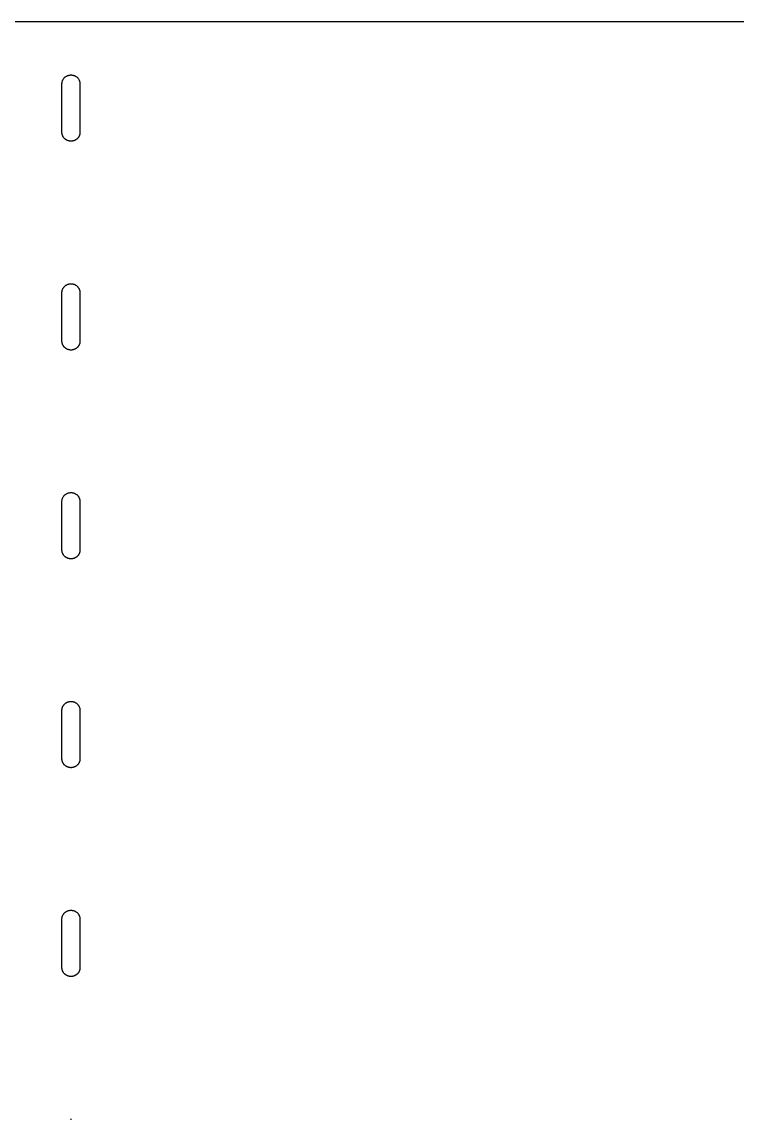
# Model space of a CAD drawing. Header units: inches. Extents: x 4 to 268, y 4 to 172.
# Drawn here: x 52.76 to 75.02, y 101.64 to 135.79 of the extents above; entities that cross this region are included whole.
import ezdxf

# ---------------------------------------------------------------- set-up
doc = ezdxf.new("R2010")
doc.units = ezdxf.units.IN
doc.header["$MEASUREMENT"] = 0

msp = doc.modelspace()

# ---------------------------------------------------------------- linework, layer by layer
at = {"layer": 'OUTLINE'}
for p, q in [((97.288, 135.793), (31.822, 135.793)), ((54.007, 133.875), (54.008, 133.889)), ((54.007, 133.861), (54.007, 133.875)), ((54.008, 133.889), (54.01, 133.902)), ((54.01, 133.902), (54.012, 133.916)), ((54.012, 133.916), (54.015, 133.929)), ((54.015, 133.929), (54.019, 133.943)), ((54.019, 133.943), (54.023, 133.956)), ((54.023, 133.956), (54.028, 133.969)), ((54.028, 133.969), (54.034, 133.981)), ((54.034, 133.981), (54.04, 133.994)), ((54.04, 133.994), (54.047, 134.006)), ((54.047, 134.006), (54.054, 134.017)), ((54.054, 134.017), (54.062, 134.029)), ((54.062, 134.029), (54.071, 134.04)), ((54.071, 134.04), (54.08, 134.05)), ((54.08, 134.05), (54.089, 134.06)), ((54.089, 134.06), (54.099, 134.07)), ((54.099, 134.07), (54.11, 134.079)), ((54.11, 134.079), (54.121, 134.087)), ((54.121, 134.087), (54.132, 134.095)), ((54.132, 134.095), (54.144, 134.102)), ((54.144, 134.102), (54.156, 134.109)), ((54.156, 134.109), (54.168, 134.115)), ((54.168, 134.115), (54.181, 134.121)), ((54.181, 134.121), (54.193, 134.126)), ((54.193, 134.126), (54.207, 134.13)), ((54.207, 134.13), (54.22, 134.134)), ((54.22, 134.134), (54.233, 134.137)), ((54.233, 134.137), (54.247, 134.139)), ((54.247, 134.139), (54.261, 134.141)), ((54.261, 134.141), (54.274, 134.142)), ((54.274, 134.142), (54.288, 134.142)), ((54.288, 134.142), (54.302, 134.142)), ((54.302, 134.142), (54.316, 134.141)), ((54.316, 134.141), (54.329, 134.139)), ((54.329, 134.139), (54.343, 134.137)), ((54.343, 134.137), (54.357, 134.134)), ((54.357, 134.134), (54.37, 134.13)), ((54.37, 134.13), (54.383, 134.126)), ((54.383, 134.126), (54.396, 134.121)), ((54.396, 134.121), (54.408, 134.115)), ((54.408, 134.115), (54.421, 134.109)), ((54.421, 134.109), (54.433, 134.102)), ((54.433, 134.102), (54.444, 134.095)), ((54.444, 134.095), (54.456, 134.087)), ((54.456, 134.087), (54.467, 134.079)), ((54.467, 134.079), (54.477, 134.07)), ((54.477, 134.07), (54.487, 134.06)), ((54.487, 134.06), (54.497, 134.05)), ((54.497, 134.05), (54.506, 134.04)), ((54.506, 134.04), (54.514, 134.029)), ((54.514, 134.029), (54.522, 134.017)), ((54.522, 134.017), (54.529, 134.006)), ((54.529, 134.006), (54.536, 133.994)), ((54.536, 133.994), (54.542, 133.981)), ((54.542, 133.981), (54.548, 133.969)), ((54.548, 133.969), (54.553, 133.956)), ((54.553, 133.956), (54.557, 133.943)), ((54.557, 133.943), (54.561, 133.929)), ((54.561, 133.929), (54.564, 133.916)), ((54.564, 133.916), (54.566, 133.902)), ((54.566, 133.902), (54.568, 133.889)), ((54.568, 133.889), (54.569, 133.875)), ((54.569, 133.875), (54.569, 133.861)), ((54.007, 132.361), (54.007, 133.861)), ((54.569, 133.861), (54.569, 132.361)), ((54.007, 132.354), (54.007, 132.361)), ((54.007, 132.347), (54.007, 132.354)), ((54.008, 132.34), (54.007, 132.347)), ((54.008, 132.334), (54.008, 132.34)), ((54.009, 132.327), (54.008, 132.334)), ((54.01, 132.32), (54.009, 132.327)), ((54.011, 132.313), (54.01, 132.32)), ((54.012, 132.306), (54.011, 132.313)), ((54.014, 132.299), (54.012, 132.306)), ((54.015, 132.293), (54.014, 132.299)), ((54.017, 132.286), (54.015, 132.293)), ((54.019, 132.279), (54.017, 132.286)), ((54.021, 132.273), (54.019, 132.279)), ((54.023, 132.266), (54.021, 132.273)), ((54.026, 132.26), (54.023, 132.266)), ((54.028, 132.253), (54.026, 132.26)), ((54.031, 132.247), (54.028, 132.253)), ((54.034, 132.241), (54.031, 132.247)), ((54.037, 132.235), (54.034, 132.241)), ((54.04, 132.229), (54.037, 132.235)), ((54.043, 132.222), (54.04, 132.229)), ((54.047, 132.217), (54.043, 132.222)), ((54.051, 132.211), (54.047, 132.217)), ((54.054, 132.205), (54.051, 132.211)), ((54.058, 132.199), (54.054, 132.205)), ((54.062, 132.194), (54.058, 132.199)), ((54.066, 132.188), (54.062, 132.194)), ((54.071, 132.183), (54.066, 132.188)), ((54.075, 132.177), (54.071, 132.183)), ((54.08, 132.172), (54.075, 132.177)), ((54.084, 132.167), (54.08, 132.172)), ((54.089, 132.162), (54.084, 132.167)), ((54.094, 132.157), (54.089, 132.162)), ((54.487, 132.162), (54.482, 132.157)), ((54.492, 132.167), (54.487, 132.162)), ((54.497, 132.172), (54.492, 132.167)), ((54.501, 132.177), (54.497, 132.172)), ((54.506, 132.183), (54.501, 132.177)), ((54.51, 132.188), (54.506, 132.183)), ((54.514, 132.194), (54.51, 132.188)), ((54.518, 132.199), (54.514, 132.194)), ((54.522, 132.205), (54.518, 132.199)), ((54.526, 132.211), (54.522, 132.205)), ((54.529, 132.217), (54.526, 132.211)), ((54.533, 132.222), (54.529, 132.217)), ((54.536, 132.229), (54.533, 132.222)), ((54.539, 132.235), (54.536, 132.229)), ((54.542, 132.241), (54.539, 132.235)), ((54.545, 132.247), (54.542, 132.241)), ((54.548, 132.253), (54.545, 132.247)), ((54.551, 132.26), (54.548, 132.253)), ((54.553, 132.266), (54.551, 132.26)), ((54.555, 132.273), (54.553, 132.266)), ((54.557, 132.279), (54.555, 132.273)), ((54.559, 132.286), (54.557, 132.279)), ((54.561, 132.293), (54.559, 132.286)), ((54.563, 132.299), (54.561, 132.293)), ((54.564, 132.306), (54.563, 132.299)), ((54.565, 132.313), (54.564, 132.306)), ((54.566, 132.32), (54.565, 132.313)), ((54.567, 132.327), (54.566, 132.32)), ((54.568, 132.334), (54.567, 132.327)), ((54.569, 132.34), (54.568, 132.334)), ((54.569, 132.361), (54.569, 132.354)), ((54.569, 132.354), (54.569, 132.347)), ((54.569, 132.347), (54.569, 132.34)), ((54.099, 132.153), (54.094, 132.157)), ((54.104, 132.148), (54.099, 132.153)), ((54.11, 132.144), (54.104, 132.148)), ((54.115, 132.139), (54.11, 132.144)), ((54.121, 132.135), (54.115, 132.139)), ((54.126, 132.131), (54.121, 132.135)), ((54.132, 132.127), (54.126, 132.131)), ((54.138, 132.123), (54.132, 132.127)), ((54.144, 132.12), (54.138, 132.123)), ((54.15, 132.116), (54.144, 132.12)), ((54.156, 132.113), (54.15, 132.116)), ((54.162, 132.11), (54.156, 132.113)), ((54.168, 132.107), (54.162, 132.11)), ((54.174, 132.104), (54.168, 132.107)), ((54.181, 132.101), (54.174, 132.104)), ((54.187, 132.099), (54.181, 132.101)), ((54.193, 132.096), (54.187, 132.099)), ((54.2, 132.094), (54.193, 132.096)), ((54.207, 132.092), (54.2, 132.094)), ((54.213, 132.09), (54.207, 132.092)), ((54.22, 132.088), (54.213, 132.09)), ((54.227, 132.087), (54.22, 132.088)), ((54.233, 132.085), (54.227, 132.087)), ((54.24, 132.084), (54.233, 132.085)), ((54.247, 132.083), (54.24, 132.084)), ((54.254, 132.082), (54.247, 132.083)), ((54.261, 132.081), (54.254, 132.082)), ((54.268, 132.081), (54.261, 132.081)), ((54.274, 132.08), (54.268, 132.081)), ((54.281, 132.08), (54.274, 132.08)), ((54.288, 132.08), (54.281, 132.08)), ((54.295, 132.08), (54.288, 132.08)), ((54.302, 132.08), (54.295, 132.08)), ((54.309, 132.081), (54.302, 132.08)), ((54.316, 132.081), (54.309, 132.081)), ((54.323, 132.082), (54.316, 132.081)), ((54.329, 132.083), (54.323, 132.082)), ((54.336, 132.084), (54.329, 132.083)), ((54.343, 132.085), (54.336, 132.084)), ((54.35, 132.087), (54.343, 132.085)), ((54.357, 132.088), (54.35, 132.087)), ((54.363, 132.09), (54.357, 132.088)), ((54.37, 132.092), (54.363, 132.09)), ((54.376, 132.094), (54.37, 132.092)), ((54.383, 132.096), (54.376, 132.094)), ((54.389, 132.099), (54.383, 132.096)), ((54.396, 132.101), (54.389, 132.099)), ((54.402, 132.104), (54.396, 132.101)), ((54.408, 132.107), (54.402, 132.104)), ((54.415, 132.11), (54.408, 132.107)), ((54.421, 132.113), (54.415, 132.11)), ((54.427, 132.116), (54.421, 132.113)), ((54.433, 132.12), (54.427, 132.116)), ((54.439, 132.123), (54.433, 132.12)), ((54.444, 132.127), (54.439, 132.123)), ((54.45, 132.131), (54.444, 132.127)), ((54.456, 132.135), (54.45, 132.131)), ((54.461, 132.139), (54.456, 132.135)), ((54.467, 132.144), (54.461, 132.139)), ((54.472, 132.148), (54.467, 132.144)), ((54.477, 132.153), (54.472, 132.148)), ((54.482, 132.157), (54.477, 132.153)), ((54.007, 127.375), (54.008, 127.389)), ((54.008, 127.389), (54.01, 127.402)), ((54.01, 127.402), (54.012, 127.416)), ((54.012, 127.416), (54.015, 127.429)), ((54.015, 127.429), (54.019, 127.443)), ((54.019, 127.443), (54.023, 127.456)), ((54.023, 127.456), (54.028, 127.469)), ((54.028, 127.469), (54.034, 127.481)), ((54.034, 127.481), (54.04, 127.494)), ((54.04, 127.494), (54.047, 127.506)), ((54.047, 127.506), (54.054, 127.517)), ((54.054, 127.517), (54.062, 127.529)), ((54.062, 127.529), (54.071, 127.54)), ((54.071, 127.54), (54.08, 127.55)), ((54.08, 127.55), (54.089, 127.56)), ((54.089, 127.56), (54.099, 127.57)), ((54.099, 127.57), (54.11, 127.579)), ((54.11, 127.579), (54.121, 127.587)), ((54.121, 127.587), (54.132, 127.595)), ((54.132, 127.595), (54.144, 127.602)), ((54.144, 127.602), (54.156, 127.609)), ((54.156, 127.609), (54.168, 127.615)), ((54.168, 127.615), (54.181, 127.621)), ((54.181, 127.621), (54.193, 127.626)), ((54.193, 127.626), (54.207, 127.63)), ((54.207, 127.63), (54.22, 127.634)), ((54.22, 127.634), (54.233, 127.637)), ((54.233, 127.637), (54.247, 127.639)), ((54.247, 127.639), (54.261, 127.641)), ((54.261, 127.641), (54.274, 127.642)), ((54.274, 127.642), (54.288, 127.642)), ((54.288, 127.642), (54.302, 127.642)), ((54.302, 127.642), (54.316, 127.641)), ((54.316, 127.641), (54.329, 127.639)), ((54.329, 127.639), (54.343, 127.637)), ((54.343, 127.637), (54.357, 127.634)), ((54.357, 127.634), (54.37, 127.63)), ((54.37, 127.63), (54.383, 127.626)), ((54.383, 127.626), (54.396, 127.621)), ((54.396, 127.621), (54.408, 127.615)), ((54.408, 127.615), (54.421, 127.609)), ((54.421, 127.609), (54.433, 127.602)), ((54.433, 127.602), (54.444, 127.595)), ((54.444, 127.595), (54.456, 127.587)), ((54.456, 127.587), (54.467, 127.579)), ((54.467, 127.579), (54.477, 127.57)), ((54.477, 127.57), (54.487, 127.56)), ((54.487, 127.56), (54.497, 127.55)), ((54.497, 127.55), (54.506, 127.54)), ((54.506, 127.54), (54.514, 127.529)), ((54.514, 127.529), (54.522, 127.517)), ((54.522, 127.517), (54.529, 127.506)), ((54.529, 127.506), (54.536, 127.494)), ((54.536, 127.494), (54.542, 127.481)), ((54.542, 127.481), (54.548, 127.469)), ((54.548, 127.469), (54.553, 127.456)), ((54.553, 127.456), (54.557, 127.443)), ((54.557, 127.443), (54.561, 127.429)), ((54.561, 127.429), (54.564, 127.416)), ((54.564, 127.416), (54.566, 127.402)), ((54.566, 127.402), (54.568, 127.389)), ((54.568, 127.389), (54.569, 127.375)), ((54.007, 127.361), (54.007, 127.375)), ((54.007, 125.861), (54.007, 127.361)), ((54.569, 127.375), (54.569, 127.361)), ((54.569, 127.361), (54.569, 125.861)), ((54.007, 125.854), (54.007, 125.861)), ((54.007, 125.847), (54.007, 125.854)), ((54.008, 125.84), (54.007, 125.847)), ((54.008, 125.834), (54.008, 125.84)), ((54.009, 125.827), (54.008, 125.834)), ((54.01, 125.82), (54.009, 125.827)), ((54.011, 125.813), (54.01, 125.82)), ((54.012, 125.806), (54.011, 125.813)), ((54.014, 125.799), (54.012, 125.806)), ((54.015, 125.793), (54.014, 125.799)), ((54.017, 125.786), (54.015, 125.793)), ((54.019, 125.779), (54.017, 125.786)), ((54.021, 125.773), (54.019, 125.779)), ((54.023, 125.766), (54.021, 125.773)), ((54.026, 125.76), (54.023, 125.766)), ((54.028, 125.753), (54.026, 125.76)), ((54.031, 125.747), (54.028, 125.753)), ((54.034, 125.741), (54.031, 125.747)), ((54.037, 125.735), (54.034, 125.741)), ((54.04, 125.729), (54.037, 125.735)), ((54.043, 125.722), (54.04, 125.729)), ((54.047, 125.717), (54.043, 125.722)), ((54.051, 125.711), (54.047, 125.717)), ((54.054, 125.705), (54.051, 125.711)), ((54.058, 125.699), (54.054, 125.705)), ((54.062, 125.694), (54.058, 125.699)), ((54.066, 125.688), (54.062, 125.694)), ((54.071, 125.683), (54.066, 125.688)), ((54.075, 125.677), (54.071, 125.683)), ((54.08, 125.672), (54.075, 125.677)), ((54.501, 125.677), (54.497, 125.672)), ((54.506, 125.683), (54.501, 125.677)), ((54.51, 125.688), (54.506, 125.683)), ((54.514, 125.694), (54.51, 125.688)), ((54.518, 125.699), (54.514, 125.694)), ((54.522, 125.705), (54.518, 125.699)), ((54.526, 125.711), (54.522, 125.705)), ((54.529, 125.717), (54.526, 125.711)), ((54.533, 125.722), (54.529, 125.717)), ((54.536, 125.729), (54.533, 125.722)), ((54.539, 125.735), (54.536, 125.729)), ((54.542, 125.741), (54.539, 125.735)), ((54.545, 125.747), (54.542, 125.741)), ((54.548, 125.753), (54.545, 125.747)), ((54.551, 125.76), (54.548, 125.753)), ((54.553, 125.766), (54.551, 125.76)), ((54.555, 125.773), (54.553, 125.766)), ((54.557, 125.779), (54.555, 125.773)), ((54.559, 125.786), (54.557, 125.779)), ((54.561, 125.793), (54.559, 125.786)), ((54.563, 125.799), (54.561, 125.793)), ((54.564, 125.806), (54.563, 125.799)), ((54.565, 125.813), (54.564, 125.806)), ((54.566, 125.82), (54.565, 125.813)), ((54.567, 125.827), (54.566, 125.82)), ((54.568, 125.834), (54.567, 125.827)), ((54.569, 125.84), (54.568, 125.834)), ((54.569, 125.861), (54.569, 125.854)), ((54.569, 125.854), (54.569, 125.847)), ((54.569, 125.847), (54.569, 125.84)), ((54.084, 125.667), (54.08, 125.672)), ((54.089, 125.662), (54.084, 125.667)), ((54.094, 125.657), (54.089, 125.662)), ((54.099, 125.653), (54.094, 125.657)), ((54.104, 125.648), (54.099, 125.653)), ((54.11, 125.644), (54.104, 125.648)), ((54.115, 125.639), (54.11, 125.644)), ((54.121, 125.635), (54.115, 125.639)), ((54.126, 125.631), (54.121, 125.635)), ((54.132, 125.627), (54.126, 125.631)), ((54.138, 125.623), (54.132, 125.627)), ((54.144, 125.62), (54.138, 125.623)), ((54.15, 125.616), (54.144, 125.62)), ((54.156, 125.613), (54.15, 125.616)), ((54.162, 125.61), (54.156, 125.613)), ((54.168, 125.607), (54.162, 125.61)), ((54.174, 125.604), (54.168, 125.607)), ((54.181, 125.601), (54.174, 125.604)), ((54.187, 125.599), (54.181, 125.601)), ((54.193, 125.596), (54.187, 125.599)), ((54.2, 125.594), (54.193, 125.596)), ((54.207, 125.592), (54.2, 125.594)), ((54.213, 125.59), (54.207, 125.592)), ((54.22, 125.588), (54.213, 125.59)), ((54.227, 125.587), (54.22, 125.588)), ((54.233, 125.585), (54.227, 125.587)), ((54.24, 125.584), (54.233, 125.585)), ((54.247, 125.583), (54.24, 125.584)), ((54.254, 125.582), (54.247, 125.583)), ((54.261, 125.581), (54.254, 125.582)), ((54.268, 125.581), (54.261, 125.581)), ((54.274, 125.58), (54.268, 125.581)), ((54.281, 125.58), (54.274, 125.58)), ((54.288, 125.58), (54.281, 125.58)), ((54.295, 125.58), (54.288, 125.58)), ((54.302, 125.58), (54.295, 125.58)), ((54.309, 125.581), (54.302, 125.58)), ((54.316, 125.581), (54.309, 125.581)), ((54.323, 125.582), (54.316, 125.581)), ((54.329, 125.583), (54.323, 125.582)), ((54.336, 125.584), (54.329, 125.583)), ((54.343, 125.585), (54.336, 125.584)), ((54.35, 125.587), (54.343, 125.585)), ((54.357, 125.588), (54.35, 125.587)), ((54.363, 125.59), (54.357, 125.588)), ((54.37, 125.592), (54.363, 125.59)), ((54.376, 125.594), (54.37, 125.592)), ((54.383, 125.596), (54.376, 125.594)), ((54.389, 125.599), (54.383, 125.596)), ((54.396, 125.601), (54.389, 125.599)), ((54.402, 125.604), (54.396, 125.601)), ((54.408, 125.607), (54.402, 125.604)), ((54.415, 125.61), (54.408, 125.607)), ((54.421, 125.613), (54.415, 125.61)), ((54.427, 125.616), (54.421, 125.613)), ((54.433, 125.62), (54.427, 125.616)), ((54.439, 125.623), (54.433, 125.62)), ((54.444, 125.627), (54.439, 125.623)), ((54.45, 125.631), (54.444, 125.627)), ((54.456, 125.635), (54.45, 125.631)), ((54.461, 125.639), (54.456, 125.635)), ((54.467, 125.644), (54.461, 125.639)), ((54.472, 125.648), (54.467, 125.644)), ((54.477, 125.653), (54.472, 125.648)), ((54.482, 125.657), (54.477, 125.653)), ((54.487, 125.662), (54.482, 125.657)), ((54.492, 125.667), (54.487, 125.662)), ((54.497, 125.672), (54.492, 125.667)), ((54.008, 120.889), (54.01, 120.902)), ((54.01, 120.902), (54.012, 120.916)), ((54.012, 120.916), (54.015, 120.929)), ((54.015, 120.929), (54.019, 120.943)), ((54.019, 120.943), (54.023, 120.956)), ((54.023, 120.956), (54.028, 120.969)), ((54.028, 120.969), (54.034, 120.981)), ((54.034, 120.981), (54.04, 120.994)), ((54.04, 120.994), (54.047, 121.006)), ((54.047, 121.006), (54.054, 121.017)), ((54.054, 121.017), (54.062, 121.029)), ((54.062, 121.029), (54.071, 121.04)), ((54.071, 121.04), (54.08, 121.05)), ((54.08, 121.05), (54.089, 121.06)), ((54.089, 121.06), (54.099, 121.07)), ((54.099, 121.07), (54.11, 121.079)), ((54.11, 121.079), (54.121, 121.087)), ((54.121, 121.087), (54.132, 121.095)), ((54.132, 121.095), (54.144, 121.102)), ((54.144, 121.102), (54.156, 121.109)), ((54.156, 121.109), (54.168, 121.115)), ((54.168, 121.115), (54.181, 121.121)), ((54.181, 121.121), (54.193, 121.126)), ((54.193, 121.126), (54.207, 121.13)), ((54.207, 121.13), (54.22, 121.134)), ((54.22, 121.134), (54.233, 121.137)), ((54.233, 121.137), (54.247, 121.139)), ((54.247, 121.139), (54.261, 121.141)), ((54.261, 121.141), (54.274, 121.142)), ((54.274, 121.142), (54.288, 121.142)), ((54.288, 121.142), (54.302, 121.142)), ((54.302, 121.142), (54.316, 121.141)), ((54.316, 121.141), (54.329, 121.139)), ((54.329, 121.139), (54.343, 121.137)), ((54.343, 121.137), (54.357, 121.134)), ((54.357, 121.134), (54.37, 121.13)), ((54.37, 121.13), (54.383, 121.126)), ((54.383, 121.126), (54.396, 121.121)), ((54.396, 121.121), (54.408, 121.115)), ((54.408, 121.115), (54.421, 121.109)), ((54.421, 121.109), (54.433, 121.102)), ((54.433, 121.102), (54.444, 121.095)), ((54.444, 121.095), (54.456, 121.087)), ((54.456, 121.087), (54.467, 121.079)), ((54.467, 121.079), (54.477, 121.07)), ((54.477, 121.07), (54.487, 121.06)), ((54.487, 121.06), (54.497, 121.05)), ((54.497, 121.05), (54.506, 121.04)), ((54.506, 121.04), (54.514, 121.029)), ((54.514, 121.029), (54.522, 121.017)), ((54.522, 121.017), (54.529, 121.006)), ((54.529, 121.006), (54.536, 120.994)), ((54.536, 120.994), (54.542, 120.981)), ((54.542, 120.981), (54.548, 120.969)), ((54.548, 120.969), (54.553, 120.956)), ((54.553, 120.956), (54.557, 120.943)), ((54.557, 120.943), (54.561, 120.929)), ((54.561, 120.929), (54.564, 120.916)), ((54.564, 120.916), (54.566, 120.902)), ((54.566, 120.902), (54.568, 120.889)), ((54.007, 120.875), (54.008, 120.889)), ((54.007, 120.861), (54.007, 120.875)), ((54.007, 119.361), (54.007, 120.861)), ((54.568, 120.889), (54.569, 120.875)), ((54.569, 120.875), (54.569, 120.861)), ((54.569, 120.861), (54.569, 119.361)), ((54.007, 119.354), (54.007, 119.361)), ((54.007, 119.347), (54.007, 119.354)), ((54.008, 119.34), (54.007, 119.347)), ((54.008, 119.334), (54.008, 119.34)), ((54.009, 119.327), (54.008, 119.334)), ((54.01, 119.32), (54.009, 119.327)), ((54.011, 119.313), (54.01, 119.32)), ((54.012, 119.306), (54.011, 119.313)), ((54.014, 119.299), (54.012, 119.306)), ((54.015, 119.293), (54.014, 119.299)), ((54.017, 119.286), (54.015, 119.293)), ((54.019, 119.279), (54.017, 119.286)), ((54.021, 119.273), (54.019, 119.279)), ((54.023, 119.266), (54.021, 119.273)), ((54.026, 119.26), (54.023, 119.266)), ((54.028, 119.253), (54.026, 119.26)), ((54.031, 119.247), (54.028, 119.253)), ((54.034, 119.241), (54.031, 119.247)), ((54.037, 119.235), (54.034, 119.241)), ((54.04, 119.229), (54.037, 119.235)), ((54.043, 119.222), (54.04, 119.229)), ((54.047, 119.217), (54.043, 119.222)), ((54.051, 119.211), (54.047, 119.217)), ((54.054, 119.205), (54.051, 119.211)), ((54.058, 119.199), (54.054, 119.205)), ((54.062, 119.194), (54.058, 119.199)), ((54.066, 119.188), (54.062, 119.194)), ((54.071, 119.183), (54.066, 119.188)), ((54.51, 119.188), (54.506, 119.183)), ((54.514, 119.194), (54.51, 119.188)), ((54.518, 119.199), (54.514, 119.194)), ((54.522, 119.205), (54.518, 119.199)), ((54.526, 119.211), (54.522, 119.205)), ((54.529, 119.217), (54.526, 119.211)), ((54.533, 119.222), (54.529, 119.217)), ((54.536, 119.229), (54.533, 119.222)), ((54.539, 119.235), (54.536, 119.229)), ((54.542, 119.241), (54.539, 119.235)), ((54.545, 119.247), (54.542, 119.241)), ((54.548, 119.253), (54.545, 119.247)), ((54.551, 119.26), (54.548, 119.253)), ((54.553, 119.266), (54.551, 119.26)), ((54.555, 119.273), (54.553, 119.266)), ((54.557, 119.279), (54.555, 119.273)), ((54.559, 119.286), (54.557, 119.279)), ((54.561, 119.293), (54.559, 119.286)), ((54.563, 119.299), (54.561, 119.293)), ((54.564, 119.306), (54.563, 119.299)), ((54.565, 119.313), (54.564, 119.306)), ((54.566, 119.32), (54.565, 119.313)), ((54.567, 119.327), (54.566, 119.32)), ((54.568, 119.334), (54.567, 119.327)), ((54.569, 119.34), (54.568, 119.334)), ((54.569, 119.361), (54.569, 119.354)), ((54.569, 119.354), (54.569, 119.347)), ((54.569, 119.347), (54.569, 119.34)), ((54.075, 119.177), (54.071, 119.183)), ((54.08, 119.172), (54.075, 119.177)), ((54.084, 119.167), (54.08, 119.172)), ((54.089, 119.162), (54.084, 119.167)), ((54.094, 119.157), (54.089, 119.162)), ((54.099, 119.153), (54.094, 119.157)), ((54.104, 119.148), (54.099, 119.153)), ((54.11, 119.144), (54.104, 119.148)), ((54.115, 119.139), (54.11, 119.144)), ((54.121, 119.135), (54.115, 119.139)), ((54.126, 119.131), (54.121, 119.135)), ((54.132, 119.127), (54.126, 119.131)), ((54.138, 119.123), (54.132, 119.127)), ((54.144, 119.12), (54.138, 119.123)), ((54.15, 119.116), (54.144, 119.12)), ((54.156, 119.113), (54.15, 119.116)), ((54.162, 119.11), (54.156, 119.113)), ((54.168, 119.107), (54.162, 119.11)), ((54.174, 119.104), (54.168, 119.107)), ((54.181, 119.101), (54.174, 119.104)), ((54.187, 119.099), (54.181, 119.101)), ((54.193, 119.096), (54.187, 119.099)), ((54.2, 119.094), (54.193, 119.096)), ((54.207, 119.092), (54.2, 119.094)), ((54.213, 119.09), (54.207, 119.092)), ((54.22, 119.088), (54.213, 119.09)), ((54.227, 119.087), (54.22, 119.088)), ((54.233, 119.085), (54.227, 119.087)), ((54.24, 119.084), (54.233, 119.085)), ((54.247, 119.083), (54.24, 119.084)), ((54.254, 119.082), (54.247, 119.083)), ((54.261, 119.081), (54.254, 119.082)), ((54.268, 119.081), (54.261, 119.081)), ((54.274, 119.08), (54.268, 119.081)), ((54.281, 119.08), (54.274, 119.08)), ((54.288, 119.08), (54.281, 119.08)), ((54.295, 119.08), (54.288, 119.08)), ((54.302, 119.08), (54.295, 119.08)), ((54.309, 119.081), (54.302, 119.08)), ((54.316, 119.081), (54.309, 119.081)), ((54.323, 119.082), (54.316, 119.081)), ((54.329, 119.083), (54.323, 119.082)), ((54.336, 119.084), (54.329, 119.083)), ((54.343, 119.085), (54.336, 119.084)), ((54.35, 119.087), (54.343, 119.085)), ((54.357, 119.088), (54.35, 119.087)), ((54.363, 119.09), (54.357, 119.088)), ((54.37, 119.092), (54.363, 119.09)), ((54.376, 119.094), (54.37, 119.092)), ((54.383, 119.096), (54.376, 119.094)), ((54.389, 119.099), (54.383, 119.096)), ((54.396, 119.101), (54.389, 119.099)), ((54.402, 119.104), (54.396, 119.101)), ((54.408, 119.107), (54.402, 119.104)), ((54.415, 119.11), (54.408, 119.107)), ((54.421, 119.113), (54.415, 119.11)), ((54.427, 119.116), (54.421, 119.113)), ((54.433, 119.12), (54.427, 119.116)), ((54.439, 119.123), (54.433, 119.12)), ((54.444, 119.127), (54.439, 119.123)), ((54.45, 119.131), (54.444, 119.127)), ((54.456, 119.135), (54.45, 119.131)), ((54.461, 119.139), (54.456, 119.135)), ((54.467, 119.144), (54.461, 119.139)), ((54.472, 119.148), (54.467, 119.144)), ((54.477, 119.153), (54.472, 119.148)), ((54.482, 119.157), (54.477, 119.153)), ((54.487, 119.162), (54.482, 119.157)), ((54.492, 119.167), (54.487, 119.162)), ((54.497, 119.172), (54.492, 119.167)), ((54.501, 119.177), (54.497, 119.172)), ((54.506, 119.183), (54.501, 119.177)), ((54.01, 114.402), (54.012, 114.416)), ((54.012, 114.416), (54.015, 114.429)), ((54.015, 114.429), (54.019, 114.443)), ((54.019, 114.443), (54.023, 114.456)), ((54.023, 114.456), (54.028, 114.469)), ((54.028, 114.469), (54.034, 114.481)), ((54.034, 114.481), (54.04, 114.494)), ((54.04, 114.494), (54.047, 114.506)), ((54.047, 114.506), (54.054, 114.517)), ((54.054, 114.517), (54.062, 114.529)), ((54.062, 114.529), (54.071, 114.54)), ((54.071, 114.54), (54.08, 114.55)), ((54.08, 114.55), (54.089, 114.56)), ((54.089, 114.56), (54.099, 114.57)), ((54.099, 114.57), (54.11, 114.579)), ((54.11, 114.579), (54.121, 114.587)), ((54.121, 114.587), (54.132, 114.595)), ((54.132, 114.595), (54.144, 114.602)), ((54.144, 114.602), (54.156, 114.609)), ((54.156, 114.609), (54.168, 114.615)), ((54.168, 114.615), (54.181, 114.621)), ((54.181, 114.621), (54.193, 114.626)), ((54.193, 114.626), (54.207, 114.63)), ((54.207, 114.63), (54.22, 114.634)), ((54.22, 114.634), (54.233, 114.637)), ((54.233, 114.637), (54.247, 114.639)), ((54.247, 114.639), (54.261, 114.641)), ((54.261, 114.641), (54.274, 114.642)), ((54.274, 114.642), (54.288, 114.642)), ((54.288, 114.642), (54.302, 114.642)), ((54.302, 114.642), (54.316, 114.641)), ((54.316, 114.641), (54.329, 114.639)), ((54.329, 114.639), (54.343, 114.637)), ((54.343, 114.637), (54.357, 114.634)), ((54.357, 114.634), (54.37, 114.63)), ((54.37, 114.63), (54.383, 114.626)), ((54.383, 114.626), (54.396, 114.621)), ((54.396, 114.621), (54.408, 114.615)), ((54.408, 114.615), (54.421, 114.609)), ((54.421, 114.609), (54.433, 114.602)), ((54.433, 114.602), (54.444, 114.595)), ((54.444, 114.595), (54.456, 114.587)), ((54.456, 114.587), (54.467, 114.579)), ((54.467, 114.579), (54.477, 114.57)), ((54.477, 114.57), (54.487, 114.56)), ((54.487, 114.56), (54.497, 114.55)), ((54.497, 114.55), (54.506, 114.54)), ((54.506, 114.54), (54.514, 114.529)), ((54.514, 114.529), (54.522, 114.517)), ((54.522, 114.517), (54.529, 114.506)), ((54.529, 114.506), (54.536, 114.494)), ((54.536, 114.494), (54.542, 114.481)), ((54.542, 114.481), (54.548, 114.469)), ((54.548, 114.469), (54.553, 114.456)), ((54.553, 114.456), (54.557, 114.443)), ((54.557, 114.443), (54.561, 114.429)), ((54.561, 114.429), (54.564, 114.416)), ((54.564, 114.416), (54.566, 114.402)), ((54.007, 114.375), (54.008, 114.389)), ((54.007, 114.361), (54.007, 114.375)), ((54.007, 112.861), (54.007, 114.361)), ((54.008, 114.389), (54.01, 114.402)), ((54.566, 114.402), (54.568, 114.389)), ((54.568, 114.389), (54.569, 114.375)), ((54.569, 114.375), (54.569, 114.361)), ((54.569, 114.361), (54.569, 112.861)), ((54.007, 112.854), (54.007, 112.861)), ((54.007, 112.847), (54.007, 112.854)), ((54.008, 112.84), (54.007, 112.847)), ((54.008, 112.834), (54.008, 112.84)), ((54.009, 112.827), (54.008, 112.834)), ((54.01, 112.82), (54.009, 112.827)), ((54.011, 112.813), (54.01, 112.82)), ((54.012, 112.806), (54.011, 112.813)), ((54.014, 112.799), (54.012, 112.806)), ((54.015, 112.793), (54.014, 112.799)), ((54.017, 112.786), (54.015, 112.793)), ((54.019, 112.779), (54.017, 112.786)), ((54.021, 112.773), (54.019, 112.779)), ((54.023, 112.766), (54.021, 112.773)), ((54.026, 112.76), (54.023, 112.766)), ((54.028, 112.753), (54.026, 112.76)), ((54.031, 112.747), (54.028, 112.753)), ((54.034, 112.741), (54.031, 112.747)), ((54.037, 112.735), (54.034, 112.741)), ((54.04, 112.729), (54.037, 112.735)), ((54.043, 112.722), (54.04, 112.729)), ((54.047, 112.717), (54.043, 112.722)), ((54.051, 112.711), (54.047, 112.717)), ((54.054, 112.705), (54.051, 112.711)), ((54.058, 112.699), (54.054, 112.705)), ((54.062, 112.694), (54.058, 112.699)), ((54.518, 112.699), (54.514, 112.694)), ((54.522, 112.705), (54.518, 112.699)), ((54.526, 112.711), (54.522, 112.705)), ((54.529, 112.717), (54.526, 112.711)), ((54.533, 112.722), (54.529, 112.717)), ((54.536, 112.729), (54.533, 112.722)), ((54.539, 112.735), (54.536, 112.729)), ((54.542, 112.741), (54.539, 112.735)), ((54.545, 112.747), (54.542, 112.741)), ((54.548, 112.753), (54.545, 112.747)), ((54.551, 112.76), (54.548, 112.753)), ((54.553, 112.766), (54.551, 112.76)), ((54.555, 112.773), (54.553, 112.766)), ((54.557, 112.779), (54.555, 112.773)), ((54.559, 112.786), (54.557, 112.779)), ((54.561, 112.793), (54.559, 112.786)), ((54.563, 112.799), (54.561, 112.793)), ((54.564, 112.806), (54.563, 112.799)), ((54.565, 112.813), (54.564, 112.806)), ((54.566, 112.82), (54.565, 112.813)), ((54.567, 112.827), (54.566, 112.82)), ((54.568, 112.834), (54.567, 112.827)), ((54.569, 112.84), (54.568, 112.834)), ((54.569, 112.861), (54.569, 112.854)), ((54.569, 112.854), (54.569, 112.847)), ((54.569, 112.847), (54.569, 112.84)), ((54.066, 112.688), (54.062, 112.694)), ((54.071, 112.683), (54.066, 112.688)), ((54.075, 112.677), (54.071, 112.683)), ((54.08, 112.672), (54.075, 112.677)), ((54.084, 112.667), (54.08, 112.672)), ((54.089, 112.662), (54.084, 112.667)), ((54.094, 112.657), (54.089, 112.662)), ((54.099, 112.653), (54.094, 112.657)), ((54.104, 112.648), (54.099, 112.653)), ((54.11, 112.644), (54.104, 112.648)), ((54.115, 112.639), (54.11, 112.644)), ((54.121, 112.635), (54.115, 112.639)), ((54.126, 112.631), (54.121, 112.635)), ((54.132, 112.627), (54.126, 112.631)), ((54.138, 112.623), (54.132, 112.627)), ((54.144, 112.62), (54.138, 112.623)), ((54.15, 112.616), (54.144, 112.62)), ((54.156, 112.613), (54.15, 112.616)), ((54.162, 112.61), (54.156, 112.613)), ((54.168, 112.607), (54.162, 112.61)), ((54.174, 112.604), (54.168, 112.607)), ((54.181, 112.601), (54.174, 112.604)), ((54.187, 112.599), (54.181, 112.601)), ((54.193, 112.596), (54.187, 112.599)), ((54.2, 112.594), (54.193, 112.596)), ((54.207, 112.592), (54.2, 112.594)), ((54.213, 112.59), (54.207, 112.592)), ((54.22, 112.588), (54.213, 112.59)), ((54.227, 112.587), (54.22, 112.588)), ((54.233, 112.585), (54.227, 112.587)), ((54.24, 112.584), (54.233, 112.585)), ((54.247, 112.583), (54.24, 112.584)), ((54.254, 112.582), (54.247, 112.583)), ((54.261, 112.581), (54.254, 112.582)), ((54.268, 112.581), (54.261, 112.581)), ((54.274, 112.58), (54.268, 112.581)), ((54.281, 112.58), (54.274, 112.58)), ((54.288, 112.58), (54.281, 112.58)), ((54.295, 112.58), (54.288, 112.58)), ((54.302, 112.58), (54.295, 112.58)), ((54.309, 112.581), (54.302, 112.58)), ((54.316, 112.581), (54.309, 112.581)), ((54.323, 112.582), (54.316, 112.581)), ((54.329, 112.583), (54.323, 112.582)), ((54.336, 112.584), (54.329, 112.583)), ((54.343, 112.585), (54.336, 112.584)), ((54.35, 112.587), (54.343, 112.585)), ((54.357, 112.588), (54.35, 112.587)), ((54.363, 112.59), (54.357, 112.588)), ((54.37, 112.592), (54.363, 112.59)), ((54.376, 112.594), (54.37, 112.592)), ((54.383, 112.596), (54.376, 112.594)), ((54.389, 112.599), (54.383, 112.596)), ((54.396, 112.601), (54.389, 112.599)), ((54.402, 112.604), (54.396, 112.601)), ((54.408, 112.607), (54.402, 112.604)), ((54.415, 112.61), (54.408, 112.607)), ((54.421, 112.613), (54.415, 112.61)), ((54.427, 112.616), (54.421, 112.613)), ((54.433, 112.62), (54.427, 112.616)), ((54.439, 112.623), (54.433, 112.62)), ((54.444, 112.627), (54.439, 112.623)), ((54.45, 112.631), (54.444, 112.627)), ((54.456, 112.635), (54.45, 112.631)), ((54.461, 112.639), (54.456, 112.635)), ((54.467, 112.644), (54.461, 112.639)), ((54.472, 112.648), (54.467, 112.644)), ((54.477, 112.653), (54.472, 112.648)), ((54.482, 112.657), (54.477, 112.653)), ((54.487, 112.662), (54.482, 112.657)), ((54.492, 112.667), (54.487, 112.662)), ((54.497, 112.672), (54.492, 112.667)), ((54.501, 112.677), (54.497, 112.672)), ((54.506, 112.683), (54.501, 112.677)), ((54.51, 112.688), (54.506, 112.683)), ((54.514, 112.694), (54.51, 112.688)), ((54.01, 107.902), (54.012, 107.916)), ((54.012, 107.916), (54.015, 107.929)), ((54.015, 107.929), (54.019, 107.943)), ((54.019, 107.943), (54.023, 107.956)), ((54.023, 107.956), (54.028, 107.969)), ((54.028, 107.969), (54.034, 107.981)), ((54.034, 107.981), (54.04, 107.994)), ((54.04, 107.994), (54.047, 108.006)), ((54.047, 108.006), (54.054, 108.017)), ((54.054, 108.017), (54.062, 108.029)), ((54.062, 108.029), (54.071, 108.04)), ((54.071, 108.04), (54.08, 108.05)), ((54.08, 108.05), (54.089, 108.06)), ((54.089, 108.06), (54.099, 108.07)), ((54.099, 108.07), (54.11, 108.079)), ((54.11, 108.079), (54.121, 108.087)), ((54.121, 108.087), (54.132, 108.095)), ((54.132, 108.095), (54.144, 108.102)), ((54.144, 108.102), (54.156, 108.109)), ((54.156, 108.109), (54.168, 108.115)), ((54.168, 108.115), (54.181, 108.121)), ((54.181, 108.121), (54.193, 108.126)), ((54.193, 108.126), (54.207, 108.13)), ((54.207, 108.13), (54.22, 108.134)), ((54.22, 108.134), (54.233, 108.137)), ((54.233, 108.137), (54.247, 108.139)), ((54.247, 108.139), (54.261, 108.141)), ((54.261, 108.141), (54.274, 108.142)), ((54.274, 108.142), (54.288, 108.142)), ((54.288, 108.142), (54.302, 108.142)), ((54.302, 108.142), (54.316, 108.141)), ((54.316, 108.141), (54.329, 108.139)), ((54.329, 108.139), (54.343, 108.137)), ((54.343, 108.137), (54.357, 108.134)), ((54.357, 108.134), (54.37, 108.13)), ((54.37, 108.13), (54.383, 108.126)), ((54.383, 108.126), (54.396, 108.121)), ((54.396, 108.121), (54.408, 108.115)), ((54.408, 108.115), (54.421, 108.109)), ((54.421, 108.109), (54.433, 108.102)), ((54.433, 108.102), (54.444, 108.095)), ((54.444, 108.095), (54.456, 108.087)), ((54.456, 108.087), (54.467, 108.079)), ((54.467, 108.079), (54.477, 108.07)), ((54.477, 108.07), (54.487, 108.06)), ((54.487, 108.06), (54.497, 108.05)), ((54.497, 108.05), (54.506, 108.04)), ((54.506, 108.04), (54.514, 108.029)), ((54.514, 108.029), (54.522, 108.017)), ((54.522, 108.017), (54.529, 108.006)), ((54.529, 108.006), (54.536, 107.994)), ((54.536, 107.994), (54.542, 107.981)), ((54.542, 107.981), (54.548, 107.969)), ((54.548, 107.969), (54.553, 107.956)), ((54.553, 107.956), (54.557, 107.943)), ((54.557, 107.943), (54.561, 107.929)), ((54.561, 107.929), (54.564, 107.916)), ((54.564, 107.916), (54.566, 107.902)), ((54.007, 107.875), (54.008, 107.889)), ((54.007, 107.861), (54.007, 107.875)), ((54.007, 106.361), (54.007, 107.861)), ((54.008, 107.889), (54.01, 107.902)), ((54.566, 107.902), (54.568, 107.889)), ((54.568, 107.889), (54.569, 107.875)), ((54.569, 107.875), (54.569, 107.861)), ((54.569, 107.861), (54.569, 106.361)), ((54.007, 106.354), (54.007, 106.361)), ((54.007, 106.347), (54.007, 106.354)), ((54.008, 106.34), (54.007, 106.347)), ((54.008, 106.334), (54.008, 106.34)), ((54.009, 106.327), (54.008, 106.334)), ((54.01, 106.32), (54.009, 106.327)), ((54.011, 106.313), (54.01, 106.32)), ((54.012, 106.306), (54.011, 106.313)), ((54.014, 106.299), (54.012, 106.306)), ((54.015, 106.293), (54.014, 106.299)), ((54.017, 106.286), (54.015, 106.293)), ((54.019, 106.279), (54.017, 106.286)), ((54.021, 106.273), (54.019, 106.279)), ((54.023, 106.266), (54.021, 106.273)), ((54.026, 106.26), (54.023, 106.266)), ((54.028, 106.253), (54.026, 106.26)), ((54.031, 106.247), (54.028, 106.253)), ((54.034, 106.241), (54.031, 106.247)), ((54.037, 106.235), (54.034, 106.241)), ((54.04, 106.229), (54.037, 106.235)), ((54.043, 106.222), (54.04, 106.229)), ((54.047, 106.217), (54.043, 106.222)), ((54.051, 106.211), (54.047, 106.217)), ((54.054, 106.205), (54.051, 106.211)), ((54.526, 106.211), (54.522, 106.205)), ((54.529, 106.217), (54.526, 106.211)), ((54.533, 106.222), (54.529, 106.217)), ((54.536, 106.229), (54.533, 106.222)), ((54.539, 106.235), (54.536, 106.229)), ((54.542, 106.241), (54.539, 106.235)), ((54.545, 106.247), (54.542, 106.241)), ((54.548, 106.253), (54.545, 106.247)), ((54.551, 106.26), (54.548, 106.253)), ((54.553, 106.266), (54.551, 106.26)), ((54.555, 106.273), (54.553, 106.266)), ((54.557, 106.279), (54.555, 106.273)), ((54.559, 106.286), (54.557, 106.279)), ((54.561, 106.293), (54.559, 106.286)), ((54.563, 106.299), (54.561, 106.293)), ((54.564, 106.306), (54.563, 106.299)), ((54.565, 106.313), (54.564, 106.306)), ((54.566, 106.32), (54.565, 106.313)), ((54.567, 106.327), (54.566, 106.32)), ((54.568, 106.334), (54.567, 106.327)), ((54.569, 106.34), (54.568, 106.334)), ((54.569, 106.361), (54.569, 106.354)), ((54.569, 106.354), (54.569, 106.347)), ((54.569, 106.347), (54.569, 106.34)), ((54.058, 106.199), (54.054, 106.205)), ((54.062, 106.194), (54.058, 106.199)), ((54.066, 106.188), (54.062, 106.194)), ((54.071, 106.183), (54.066, 106.188)), ((54.075, 106.177), (54.071, 106.183)), ((54.08, 106.172), (54.075, 106.177)), ((54.084, 106.167), (54.08, 106.172)), ((54.089, 106.162), (54.084, 106.167)), ((54.094, 106.157), (54.089, 106.162)), ((54.099, 106.153), (54.094, 106.157)), ((54.104, 106.148), (54.099, 106.153)), ((54.11, 106.144), (54.104, 106.148)), ((54.115, 106.139), (54.11, 106.144)), ((54.121, 106.135), (54.115, 106.139)), ((54.126, 106.131), (54.121, 106.135)), ((54.132, 106.127), (54.126, 106.131)), ((54.138, 106.123), (54.132, 106.127)), ((54.144, 106.12), (54.138, 106.123)), ((54.15, 106.116), (54.144, 106.12)), ((54.156, 106.113), (54.15, 106.116)), ((54.162, 106.11), (54.156, 106.113)), ((54.168, 106.107), (54.162, 106.11)), ((54.174, 106.104), (54.168, 106.107)), ((54.181, 106.101), (54.174, 106.104)), ((54.187, 106.099), (54.181, 106.101)), ((54.193, 106.096), (54.187, 106.099)), ((54.2, 106.094), (54.193, 106.096)), ((54.207, 106.092), (54.2, 106.094)), ((54.213, 106.09), (54.207, 106.092)), ((54.22, 106.088), (54.213, 106.09)), ((54.227, 106.087), (54.22, 106.088)), ((54.233, 106.085), (54.227, 106.087)), ((54.24, 106.084), (54.233, 106.085)), ((54.247, 106.083), (54.24, 106.084)), ((54.254, 106.082), (54.247, 106.083)), ((54.261, 106.081), (54.254, 106.082)), ((54.268, 106.081), (54.261, 106.081)), ((54.274, 106.08), (54.268, 106.081)), ((54.281, 106.08), (54.274, 106.08)), ((54.288, 106.08), (54.281, 106.08)), ((54.295, 106.08), (54.288, 106.08)), ((54.302, 106.08), (54.295, 106.08)), ((54.309, 106.081), (54.302, 106.08)), ((54.316, 106.081), (54.309, 106.081)), ((54.323, 106.082), (54.316, 106.081)), ((54.329, 106.083), (54.323, 106.082)), ((54.336, 106.084), (54.329, 106.083)), ((54.343, 106.085), (54.336, 106.084)), ((54.35, 106.087), (54.343, 106.085)), ((54.357, 106.088), (54.35, 106.087)), ((54.363, 106.09), (54.357, 106.088)), ((54.37, 106.092), (54.363, 106.09)), ((54.376, 106.094), (54.37, 106.092)), ((54.383, 106.096), (54.376, 106.094)), ((54.389, 106.099), (54.383, 106.096)), ((54.396, 106.101), (54.389, 106.099)), ((54.402, 106.104), (54.396, 106.101)), ((54.408, 106.107), (54.402, 106.104)), ((54.415, 106.11), (54.408, 106.107)), ((54.421, 106.113), (54.415, 106.11)), ((54.427, 106.116), (54.421, 106.113)), ((54.433, 106.12), (54.427, 106.116)), ((54.439, 106.123), (54.433, 106.12)), ((54.444, 106.127), (54.439, 106.123)), ((54.45, 106.131), (54.444, 106.127)), ((54.456, 106.135), (54.45, 106.131)), ((54.461, 106.139), (54.456, 106.135)), ((54.467, 106.144), (54.461, 106.139)), ((54.472, 106.148), (54.467, 106.144)), ((54.477, 106.153), (54.472, 106.148)), ((54.482, 106.157), (54.477, 106.153)), ((54.487, 106.162), (54.482, 106.157)), ((54.492, 106.167), (54.487, 106.162)), ((54.497, 106.172), (54.492, 106.167)), ((54.501, 106.177), (54.497, 106.172)), ((54.506, 106.183), (54.501, 106.177)), ((54.51, 106.188), (54.506, 106.183)), ((54.514, 106.194), (54.51, 106.188)), ((54.518, 106.199), (54.514, 106.194)), ((54.522, 106.205), (54.518, 106.199)), ((54.274, 101.642), (54.288, 101.642)), ((54.288, 101.642), (54.302, 101.642))]:
    msp.add_line(p, q, dxfattribs=at)

doc.saveas('drawing.dxf')
